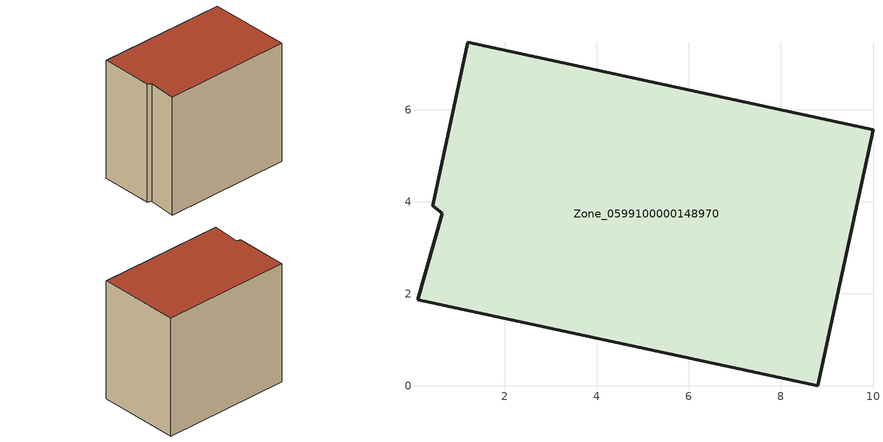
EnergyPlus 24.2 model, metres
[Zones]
Zone_0599100000148970
 floor ground (C_G): 0.64,3.75 0.43,3.91 1.2,7.47 10,5.57 8.8,0 0.1,1.87 z0
 wall outside (C_F): 8.8,0 10,5.57 1.2,7.47 0.43,3.91 0.64,3.75 0.1,1.87 8.8,0 z0:8.3
 roof outside (C_R): 0.64,3.75 0.1,1.87 8.8,0 10,5.57 1.2,7.47 0.43,3.91 z8.3
[BUILDING]
Pand.0599100000148970: North Axis=0; Terrain=City; Loads Convergence Tolerance Value=0.04; Temperature Convergence Tolerance Value=0.4; Solar Distribution=FullExterior; Maximum Number of Warmup Days=25; Minimum Number of Warmup Days=1
[Site:Location]
Rotterdam.The.Hague.AP_ZH_NLD Design_Conditions: Latitude=51.96; Longitude=4.45; Time Zone=1; Elevation=-4.5
[SITE:GROUNDTEMPERATURE:BUILDINGSURFACE]
18, 18, 18, 18, 18, 18, 18, 18, 18, 18, 18, 18
[MATERIAL] Thermal Absorptance=0.9; Solar Absorptance=0.7; Visible Absorptance=0.7
Name | Roughness | Thickness | Conductivity | Density | Specific Heat
G.TC.1975-1991 | MediumSmooth | 0.15 | 0.288461 | 540 | 1210
F.TC.1975-1991 | Rough | 0.3 | 0.230769 | 1920 | 840
R.TC.1975-1991 | MediumRough | 0.2 | 0.153846 | 1500 | 1000
[CONSTRUCTION]
C_G: G.TC.1975-1991
C_F: F.TC.1975-1991
C_R: R.TC.1975-1991
[ZONE]
Zone_0599100000148970: Type=1; Multiplier=1; Ceiling Height=Autocalculate; Volume=Autocalculate; Floor Area=autocalculate; Part of Total Floor Area=Yes
[ZONEINFILTRATION:DESIGNFLOWRATE]
Infil_Zone_0599100000148970: Zone or ZoneList or Space or SpaceList=Zone_0599100000148970; Schedule=AlwaysOn; Design Flow Rate Calculation Method=Flow/Area; Flow Rate per Floor Area=0.003; Constant Term Coefficient=1; Temperature Term Coefficient=0; Velocity Term Coefficient=0; Velocity Squared Term Coefficient=0
[HVACTEMPLATE:ZONE:IDEALLOADSAIRSYSTEM]
Zone_0599100000148970: Maximum Heating Supply Air Temperature=50; Minimum Cooling Supply Air Temperature=13; Maximum Heating Supply Air Humidity Ratio=0.0156; Minimum Cooling Supply Air Humidity Ratio=0.0077; Heating Limit=NoLimit; Cooling Limit=NoLimit; Dehumidification Control Type=ConstantSensibleHeatRatio; Cooling Sensible Heat Ratio=0.7; Dehumidification Setpoint=60; Humidification Control Type=None; Humidification Setpoint=30; Outdoor Air Method=None; Outdoor Air Flow Rate per Person=0.00944; Outdoor Air Flow Rate per Zone Floor Area=0; Outdoor Air Flow Rate per Zone=0; Demand Controlled Ventilation Type=None; Outdoor Air Economizer Type=NoEconomizer; Heat Recovery Type=None; Sensible Heat Recovery Effectiveness=0.7; Latent Heat Recovery Effectiveness=0.65
[ZONECONTROL:THERMOSTAT]
ThermostatControl_Zone_0599100000148970: Zone or ZoneList=Zone_0599100000148970; Control Type Schedule=DualSetpointControlType; Control 1=Thermostat_Zone_0599100000148970; Temperature Difference Between Cutout And Setpoint=0
[THERMOSTATSETPOINT:DUALSETPOINT]
Thermostat_Zone_0599100000148970: Heating Setpoint Temperature Schedule=HeatingSetpoint_Zone_0599100000148970; Cooling Setpoint Temperature Schedule=CoolingSetpoint_Zone_0599100000148970
[SCHEDULE:COMPACT]
HeatingSetpoint_Zone_0599100000148970: Through: 12/31, For: AllDays, Until: 24:00, 21
CoolingSetpoint_Zone_0599100000148970: Through: 12/31, For: AllDays, Until: 24:00, 24
DualSetpointControlType: Through: 12/31, For: AllDays, Until: 24:00, 4
AlwaysOn: Through: 12/31, For: AllDays, Until: 24:00, 1
